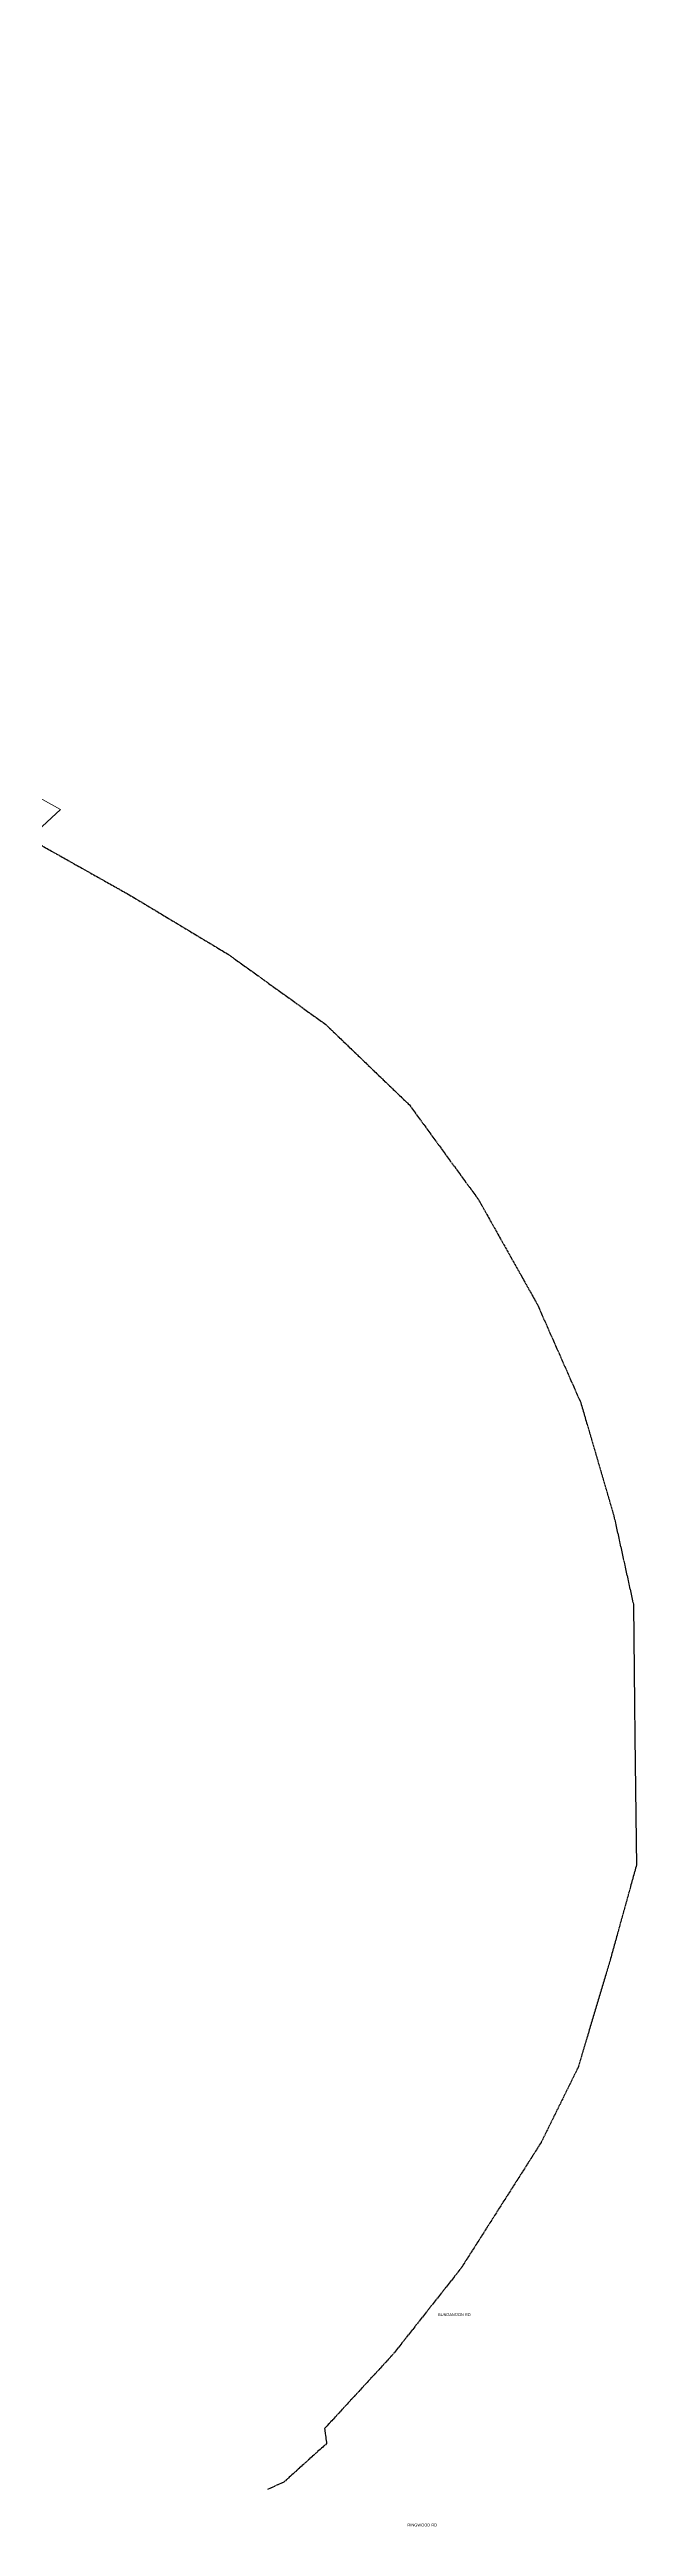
# Model space of a CAD drawing. Header units: metres. Extents: x 250871 to 255994, y 6164531 to 6169422.
# Drawn here: x 254286 to 254659, y 6164531 to 6166101 of the extents above; entities that cross this region are included whole.
import ezdxf

# ---------------------------------------------------------------- set-up
doc = ezdxf.new("R2010")
doc.units = ezdxf.units.M
doc.linetypes.add('Cable Exist OH', pattern=[1, 1, 0])
for name, color, linetype, lineweight in [('Cadastre Land Parcels_SP_EXT', 118, 'Continuous', 15), ('Cadastre Road Names_SP_HV_LV_SL_EXT', 211, 'Continuous', 15), ('Mains_HV_EXT', 13, 'Continuous', 25), ('Mains_TR_EXT', 211, 'Continuous', 25)]:
    doc.layers.add(name, color=color, linetype=linetype, lineweight=lineweight)
doc.styles.get("Standard").update_dxf_attribs({"font": 'arial.ttf'})

msp = doc.modelspace()

# ---------------------------------------------------------------- linework, layer by layer
at = {"layer": 'Cadastre Land Parcels_SP_EXT', "linetype": 'Continuous'}
msp.add_lwpolyline([(254270.159, 6165598.118), (254293.25, 6165619.541), (254293.25, 6165619.541), (254248.995, 6165643.932)], dxfattribs=at)
at = {"layer": 'Mains_HV_EXT', "linetype": 'Cable Exist OH'}
msp.add_lwpolyline([(253897.832, 6166101.366), (253905.831, 6166050.05), (253905.831, 6166050.05), (253916.938, 6166003.738), (253930.848, 6165959.417), (253947.461, 6165918.112), (253967.093, 6165876.921), (253990.132, 6165833.625), (254013.573, 6165797.402), (254042.588, 6165760.63), (254085.311, 6165716.047), (254091.991, 6165709.769), (254124.595, 6165681.932), (254141.824, 6165667.222), (254162.541, 6165653.115), (254176.346, 6165643.768), (254203.162, 6165627.314), (254273.287, 6165601.125), (254337.382, 6165565.115)], dxfattribs=at)
at = {"layer": 'Mains_TR_EXT', "linetype": 'Cable Exist OH'}
msp.add_lwpolyline([(254273.287, 6165601.125), (254337.382, 6165565.114), (254400.098, 6165527.382), (254461.608, 6165483.101), (254514.676, 6165432.101), (254558.439, 6165372.142), (254595.828, 6165305.635), (254623.393, 6165243.212), (254644.415, 6165171.243), (254656.821, 6165115.074), (254657.682, 6165030.132), (254658.716, 6164950.186), (254642.003, 6164889.882), (254621.624, 6164821.699), (254598.211, 6164774.193), (254547.375, 6164694.428), (254504.165, 6164639.749), (254460.82, 6164592.773), (254462.104, 6164583.213), (254435.015, 6164558.846), (254424.687, 6164554.141)], dxfattribs=at)

# ---------------------------------------------------------------- texts
at = {"layer": 'Cadastre Road Names_SP_HV_LV_SL_EXT'}
for s, p in [('BUNDANOON RD', (254532.818, 6164664.137)), ('RINGWOOD RD', (254513.415, 6164530.726))]:
    msp.add_text(s, height=1.8, dxfattribs=at).set_placement(p)

doc.saveas('drawing.dxf')
